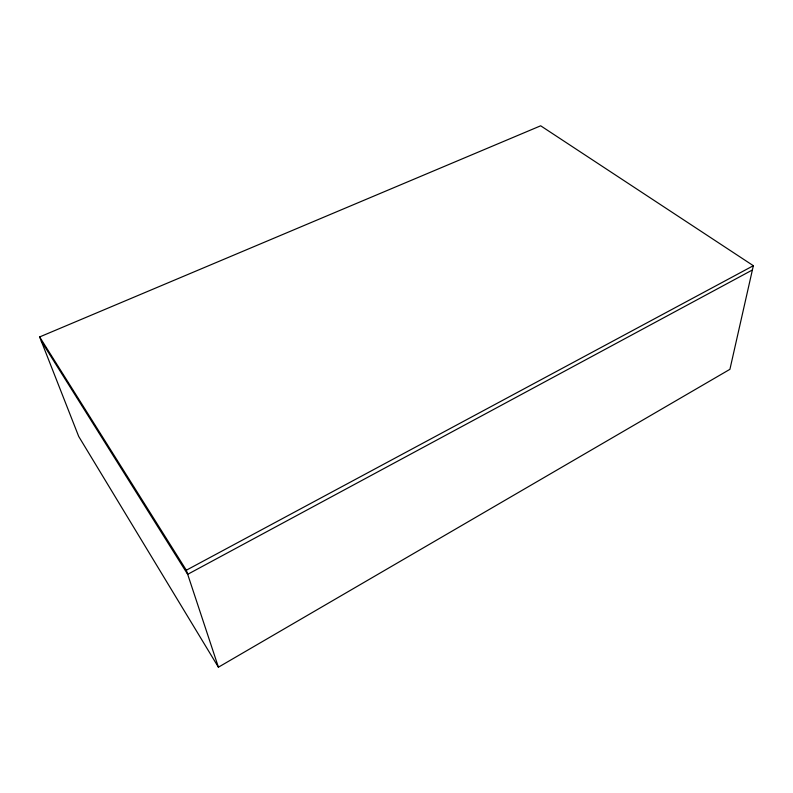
<?xml version="1.0" encoding="UTF-8"?>
<svg xmlns="http://www.w3.org/2000/svg" width="793" height="793" viewBox="0 0 793 793"><rect width="100%" height="100%" fill="white"/><g stroke="black" fill="none" stroke-linecap="round" stroke-linejoin="round"><path stroke-width="1.19" d="M753.35 265.705L729.917 369.32L218.412 667.2L78.705 436.447L39.65 336.936L540.677 125.8L753.35 265.705L186.325 570.217L218.412 667.2M752.379 269.987L187.683 574.32L41.266 341.059M39.65 336.936L186.325 570.217"/></g></svg>
